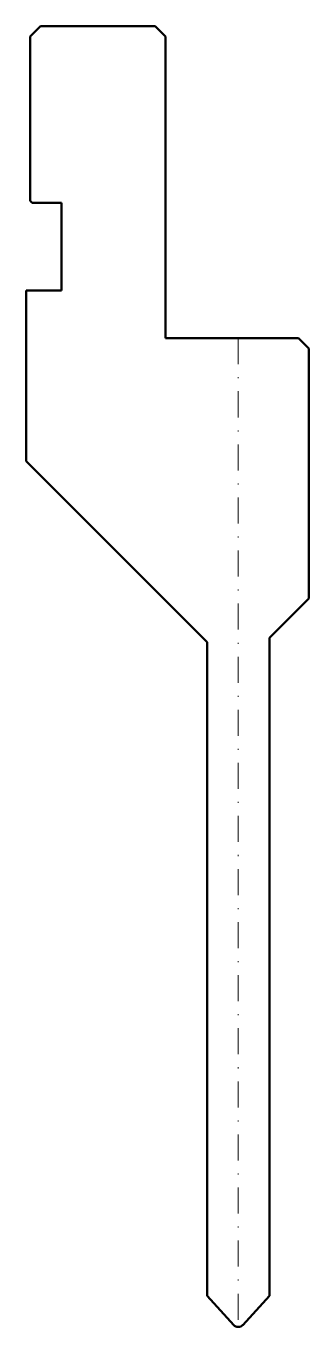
# Model space of a CAD drawing. Header units: millimetres. Extents: x -20 to 7, y 0 to 125.
import ezdxf

# ---------------------------------------------------------------- set-up
doc = ezdxf.new("R2010")
doc.units = ezdxf.units.MM
doc.header["$LTSCALE"] = 5
doc.linetypes.add('AUSGEZOGEN', pattern=[0])
doc.linetypes.add('DASHDOT', pattern=[1, 0.5, -0.25, 0, -0.25])
doc.layers.add('Layer4', color=3, linetype='Continuous', true_color=0x00ff00)

msp = doc.modelspace()

# ---------------------------------------------------------------- linework, layer by layer
at = {"color": 7, "linetype": 'AUSGEZOGEN', "lineweight": 50}
for p, q in [((-20, 124), (-19, 125)), ((-20, 108.2), (-20, 124)), ((-19, 125), (-8, 125)), ((-8, 125), (-7, 124)), ((-7, 124), (-7, 95)), ((-19.8, 108), (-20, 108.2)), ((-17, 108), (-19.8, 108)), ((-17, 99.6), (-17, 108)), ((-20.4, 83.2), (-20.4, 99.6)), ((-20.4, 99.6), (-17, 99.6)), ((-7, 95), (5.8, 95)), ((5.8, 95), (6.8, 94)), ((6.8, 94), (6.8, 70)), ((-3, 65.8), (-20.4, 83.2)), ((6.8, 70), (3, 66.2)), ((-3, 2.99), (-3, 65.8)), ((3, 66.2), (3, 2.99)), ((-0.44, 0.19), (-3, 2.99)), ((3, 2.99), (0.44, 0.19))]:
    msp.add_line(p, q, dxfattribs=at)
msp.add_arc((0, 0.6), 0.6, 222.5, 317.5, dxfattribs=at)
at = {"layer": 'Layer4', "color": 3, "linetype": 'DASHDOT', "lineweight": 18, "true_color": 0x00ff00}
msp.add_line((0, 95), (0, 0), dxfattribs=at)

doc.saveas('drawing.dxf')
